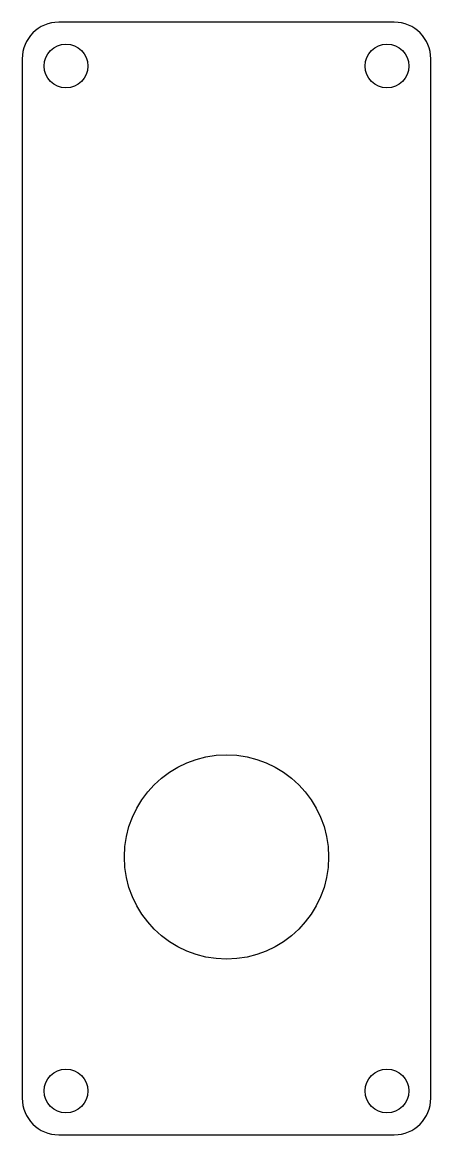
# Model space of a CAD drawing. Extents: x 274.3 to 302.3, y 103.5 to 179.7.
import ezdxf

# ---------------------------------------------------------------- set-up
doc = ezdxf.new("R2010")
doc.units = 0
doc.header["$MEASUREMENT"] = 0

msp = doc.modelspace()

# ---------------------------------------------------------------- linework, layer by layer
for p, q in [((299.763, 179.723), (276.763, 179.723)), ((274.263, 177.223), (274.263, 106.023)), ((302.263, 106.023), (302.263, 177.223)), ((276.763, 103.523), (299.763, 103.523))]:
    msp.add_line(p, q)
for centre, radius in [((277.263, 176.723), 1.5), ((299.263, 176.723), 1.5), ((288.263, 122.55), 7), ((277.263, 106.523), 1.5), ((299.263, 106.523), 1.5)]:
    msp.add_circle(centre, radius)
for centre, start, end in [((276.763, 177.223), 90, 180), ((299.763, 177.223), 0, 90), ((276.763, 106.023), 180, 270), ((299.763, 106.023), 270, 0)]:
    msp.add_arc(centre, 2.5, start, end)

doc.saveas('drawing.dxf')
